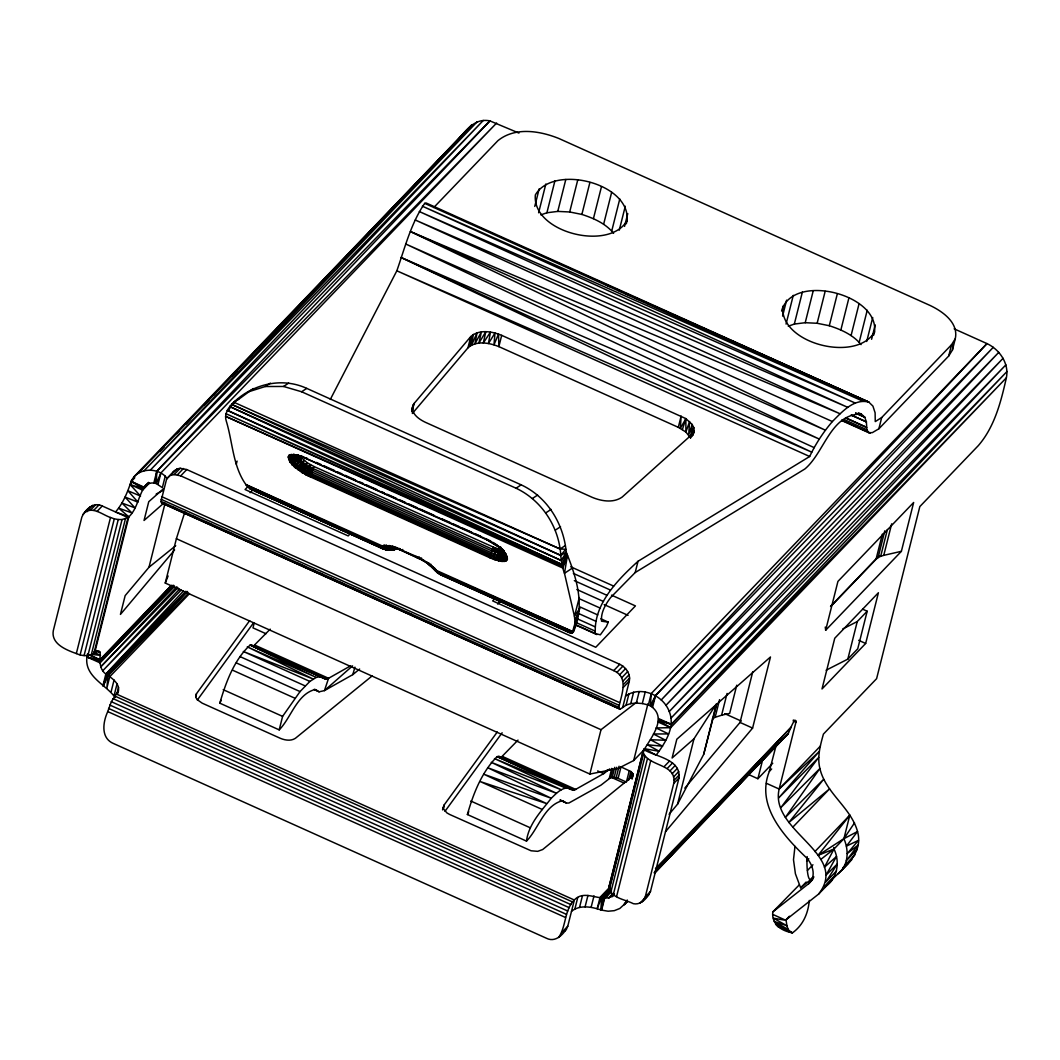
<?xml version="1.0" encoding="UTF-8"?>
<svg xmlns="http://www.w3.org/2000/svg" width="1060" height="1060" viewBox="0 0 1060 1060"><rect width="100%" height="100%" fill="white"/><g stroke="black" fill="none" stroke-linecap="round" stroke-linejoin="round"><path stroke-width="1.5" d="M627.242 900.006L624.194 904.856L627.6 901.292L619.795 908.486L614.323 910.659L608.135 911.229L601.232 910.05L601.232 897.688L610.348 888.094M248.212 391.895L265.265 386.516L283.55 386.463L301.623 391.763L516.061 488.223C541.965 500.439 559.07 527.019 560.793 555.427C561.27 561.522 562.317 567.564 564.476 573.301L574.454 616.324L575.249 624.896L577.912 613.634L572.069 633.323L440.483 574.706L434.467 568.107L426.014 561.615L440.483 574.706L570.426 633.178L572.069 633.323L573.354 631.892C585.544 605.684 576.428 577.382 566.252 552.114C563.615 523.812 547.45 497.021 521.175 484.844L306.738 388.384C281.125 376.512 250.756 384.462 231.663 404.39C227.569 408.908 224.071 414.95 226.31 421.191C232.961 442.987 232.816 468.162 247.536 486.739L381.905 547.079L388.636 548.033L391.816 547.49L383.906 545.357L386.953 546.947L397.195 548.404C392.677 550.975 386.251 550.869 382.024 548.007L382.382 545.993L383.906 545.357L392.505 546.298L416.527 556.513L420.343 559.11L421.535 557.997M294.07 455.23L293.752 454.475L303.703 456.873L294.07 455.23L290.917 455.906L290.003 457.642L291.5 462.359L293.819 465.208L306.512 474.27L489.707 556.831C499.273 562.939 513.57 560.872 500.996 548.55L485.374 538.838C493.841 543.542 506.442 548.656 507.342 559.587L504.653 561.363L501.99 561.402L494.477 559.614L494.145 555.652L496.027 548.298L314.051 466.546L307.175 462.756L300.099 456.396C298.589 460.332 294.163 463.75 289.87 462.027L288.28 457.046L289.287 455.151L293.752 454.475L301.265 456.264L490.753 541.037M160.974 501.406L166.672 478.828L177.179 468.917L180.2 468.281L186.759 469.553L619.769 664.315C625.983 667.217 630.766 674.147 629.309 681.156L622.684 707.524L619.994 709.219L162.114 503.261L160.974 501.406L618.855 707.365L619.994 709.219M600.861 618.801L608.268 622.127L606.452 626.42L600.344 634.821L595.336 633.562C593.441 604.001 617.993 579.582 638.027 561.27L809.668 456.502C815.604 443.888 823.315 432.135 832.378 421.549C841.865 412.035 853.87 398.229 868.816 402.098L872.923 406.099L875.11 412.804L875.255 421.589L881.695 417.534L951.549 344.725L955.272 338.736C958.783 322.743 942.711 311.481 930.15 305.492L558.991 138.542C539.977 130.857 515.041 126.67 497.908 140.675L433.778 207.508M618.855 707.365C621.16 695.228 629.454 677.433 613.727 670.622L180.717 475.847L174.145 474.575L171.137 475.225M809.297 900.39C808.21 913.177 803.175 925.208 792.429 932.879C786.997 931.488 786.706 924.293 786.056 919.749L818.612 894.083C850.12 853.883 769.255 831.358 779.153 789.038L795.941 722.191C795.503 714.281 788.494 733.719 788.242 733.613L654.947 872.751L778.716 743.113M518.95 133.083L489.919 120.893L156.814 471.197L156.244 483.546L162.352 487.653L165.227 476.192C155.648 466.85 136.833 468.387 131.201 481.359C127.505 492.224 123.185 503.222 115.54 511.967L128.843 516.816C138.993 507.316 138.303 491.363 148.585 482.353M299.98 455.813L297.105 455.031C305.585 457.854 290.837 452.474 291.911 458.49C294.084 467.036 303.345 471.091 310.487 474.906L494.092 557.268L494.304 558.66L498.65 560.846C495.947 557.361 496.981 551.664 501.062 549.663L500.572 557.004L501.99 561.402L500.174 558.686L499.71 555.135L500.055 553.346L503.156 549.782L498.465 549.093L495.788 550.551L494.265 553.85L494.039 558.567M771.654 768.977L769.361 771.362C755.647 805.375 783.698 836.075 806.342 857.659C812.808 864.351 816.69 876.739 808.608 883.709L772.767 911.944C771.481 923.446 780.438 930.494 791.158 932.548L777.285 926.201L789.965 931.753L775.562 924.32L788.282 929.514L774.237 921.458L786.917 925.751L773.416 918.172L786.096 920.411L772.965 914.502M391.286 550.219L391.604 547.914L392.531 547.53L388.636 548.033L386.953 546.947L382.024 548.007L249.855 488.62L247.536 486.739L385.469 549.623L391.286 550.219L394.002 548.749M117.633 693.717C121.608 684.561 112.506 678.4 105.854 674.054C98.686 668.86 100.037 659.929 100.17 652.43L99.004 650.999L97.122 651.184C91.637 656.643 83.051 656.643 76.333 653.569C66.515 650.032 50.88 644.029 53.305 630.66L81.832 517.148C85.145 509.635 93.505 501.459 102.25 505.991L128.008 517.572L128.843 516.816L118.654 508.137L131.864 512.881L121.913 503.036L134.964 507.859L125.067 497.087L137.932 502.122L127.849 490.727L140.543 496.067L130.062 484.5L132.354 482.101M854.519 822.865L843.919 838.672L833.995 849.02C840.196 861.806 837.599 878.992 824.905 886.743C838.884 870.83 864.417 856.467 857.54 831.504C850.822 807.322 825.647 793.198 819.883 768.5C817.035 756.84 820.308 745.286 823.421 734.09L876.607 678.665L919.828 506.587L978.367 445.571C994.717 426.663 1000.998 401.608 1006.364 377.81C1009.332 363.58 999.606 349.495 986.979 343.599L651.251 693.531L650.363 705.814C668.754 718.017 650.045 738.595 642.983 751.686L608.798 887.75C611.289 898.191 625.215 899.45 633.35 903.69C641.287 905.359 647.382 897.727 650.482 891.473L678.996 777.96C681.169 759.039 655.093 756.615 643.698 749.539L608.798 887.75M310.54 464.797L306.221 474.999L489.76 557.732L494.477 559.614L494.304 558.66M506.455 560.727C503.156 558.7 501.777 553.837 504.308 550.683L502.652 553.121L502.665 556.712L504.375 559.918L506.455 560.727L503.818 555.798L503.792 550.975C504.719 558.487 494.291 553.996 490.833 552.472L311.441 471.779C305.426 468.427 293.938 463.617 296.018 455.389L292.666 456.197L289.287 455.151L290.228 456.648L295.462 455.985M503.858 551.558L503.924 555.559L507.342 559.587L505.739 558.832M571.499 911.348C579.873 904.445 591.798 906.843 601.232 910.05L602.371 897.979L610.388 889.685M627.096 220.586C630.607 183.035 553.254 163.743 535.353 194.947C531.855 232.484 609.195 251.79 627.096 220.586L626.301 223.779M782.797 306.247C779.285 343.784 856.639 363.09 874.54 331.886C879.217 293.739 792.297 272.221 781.591 311.044M841.587 420.489L868.723 432.692L872.367 432.626L878.859 428.796L948.713 356.001L952.437 350.012L952.98 344.54M503.778 552.088L500.055 553.346L491.548 550.789L312.157 470.097C306.168 466.718 296.469 463.127 297.794 454.819M503.156 552.87L503.301 551.491L498.889 551.425L492.37 549.186L312.978 468.493L303.107 462.518L298.218 456.621L294.11 459.934L288.797 459.682M642.174 901.808L645.249 896.919L673.762 783.406C677.194 763.094 647.408 766.976 642.983 751.686M794.987 846.37L793.49 859.713L795.411 873.784L800.631 887.79L813.841 877.11M412.34 413.493L467.964 347.839C476.298 340.247 489.349 342.817 498.863 346.62L678.307 427.326L685.886 432.016L690.55 437.912L692.154 424.464L685.873 418.62L501.698 335.344C492.105 331.396 479.239 329.103 470.786 336.563L414.102 403.476L411.625 410.18M810.224 880.038L813.524 876.594C806.779 889.287 806.514 859.673 807.19 856.599M115.195 697.546C105.284 683.687 82.15 675.922 87.49 653.967M501.446 551.743L501.83 556.924L504.653 561.363L504.375 559.918M308.327 476.086L310.752 469.434L312.978 468.493L314.051 466.546M155.065 483.201L156.814 471.197L496.623 123.039L160.895 472.959L156.244 483.546C151.938 482.075 146.704 483.307 144.001 487.123L131.201 481.359L134.62 477.782L131.201 481.359L143.166 488.713L148.903 482.737L143.166 488.713L130.062 484.5L142.623 490.144L149.5 482.989M291.593 462.505L291.964 464.664L293.819 465.208L294.76 467.327L297.065 468.123L302.166 472.68L305.598 473.78L306.221 474.999L294.76 467.327L289.87 462.027L293.223 462.266L297.913 459.669L296.76 455.137L293.713 456.9L288.399 456.29L290.228 456.648M382.753 548.736L249.855 488.62L382.753 548.736L385.283 549.08L382.289 547.715L388.132 549.994L388.636 548.033L391.604 547.914M412.738 405.794C410.829 413.744 419.137 419.336 425.325 422.277L592.209 497.339C601.524 501.221 613.395 503.222 622.167 497.074L693.518 433.05L693.704 427.498L692.154 424.464L688.695 434.878L689.596 421.522L685.886 432.016L685.873 418.62L680.387 428.346L681.143 416.063L678.307 427.326M493.033 543.078L494.887 544.442L493.138 542.428M394.452 547.119L394.479 549.636L396.519 548.683M426.889 563.045L423.576 560.051M692.101 436.428L693.704 427.498L690.55 437.912M625.572 696.076C640.532 685.356 663.123 694.949 669.258 711.551C675.617 727.094 665.137 743.033 656.167 755.144L644.334 748.691L643.539 751.885M629.282 770.633L626.407 782.081L618.126 778.358L621.001 766.91L630.859 771.508L632.873 773.694L632.939 775.88L542.667 849.55L537.712 851.339L531.1 850.783L449.745 814.504L446.936 812.927L443.57 808.992L443.994 805.163L497.272 731.983M76.333 653.569L110.505 517.505C102.688 514.908 93.28 506.402 84.893 512.258M80.109 654.894L114.294 518.83L110.505 517.505M84.071 655.597L118.256 519.533L122.059 519.546L128.008 517.572L93.836 653.636M87.887 655.61L122.059 519.546M91.239 654.947L125.411 518.883M94.645 652.973L128.843 516.816M183.367 591.122L105.854 674.054L102.899 685.833L106.914 674.889L185.858 592.288M153.846 482.989L156.814 471.197M158.019 484.407L160.895 472.959M111.194 691.465L114.069 680.003M118.349 690.855L111.353 701.72L107.696 711.75C102.913 722.059 100.554 738.118 113.486 743.51L546.496 938.272C555.678 942.989 564.225 933.913 567.749 926.268L574.374 899.9C585.995 887.723 603.378 905.306 614.442 894.242M114.228 695.069L117.103 683.62M116.759 694.486L118.561 687.331M174.608 549.954L120.443 614.416L125.159 595.627L148.983 567.272L165.069 503.248M645.05 748.691L633.681 760.55L618.232 768.407L589.864 774.052L165.254 583.053L176.384 538.718L184.877 511.927M195.702 696.672L196.418 693.797L249.683 620.617M359.658 669.045L352.794 674.624L324.453 690.603L319.113 691.809L315.178 689.477C296.84 694.101 291.182 717.739 279.204 729.876L219.804 703.164C225.793 682.627 234.075 659.823 250.16 645.036L325.354 679.023L328.56 678.294L350.714 665.773M254.122 623.373L252.982 627.878L265.981 633.721M279.204 729.876L282.596 716.374L300.046 691.584L309.865 681.421L316.264 677.406L320.676 676.585L250.16 645.036L316.264 677.406L247.285 646.852L313.164 679.023L243.323 651.489L309.865 681.421M414.102 403.476L411.982 411.929L413.32 404.575L411.744 410.313M467.964 347.839L470.786 336.563L469.514 346.382L473.317 334.443L471.62 345.096L477.079 332.787L474.893 343.877L481.399 331.912L478.868 343.149L485.825 331.714L483.307 343.003L490.449 332.098L488.461 343.506L495.007 333.012L493.973 344.792L498.518 334.072L498.863 346.62L501.698 335.344M534.757 206.409L539.169 188.839M538.612 212.769L545.834 184.029M540.838 214.902L546.894 212.769L554.923 180.836M546.894 212.769L557.772 211.404L565.801 179.471M557.772 211.404L569.697 211.973L577.726 180.028M613.594 233.319C605.724 223.474 593.587 218.227 581.874 214.425L589.89 182.492M442.563 809.84L443.279 806.978M442.921 809.456L443.994 805.163M593.441 218.598L601.471 186.666M603.643 224.216L611.66 192.284M611.766 230.894L619.782 198.949M618.126 778.358L614.164 777.338L610.533 777.722L601.02 785.115L568.902 803.016L566.424 803.056L562.476 800.711C544.138 805.335 538.48 828.973 526.489 841.11L467.394 814.53C473.158 793.98 481.743 771.958 497.113 756.615L498.836 756.389L574.149 790.243L603.67 773.628L609.765 768.884M619.265 230.179L625.281 206.223M624.565 226.376L627.772 213.603M428.214 563.244L437.886 572.069L573.354 631.892L577.912 613.634M526.489 841.11C528.622 824.084 541.117 811.324 551.253 798.273C556.116 793.649 561.615 787.302 569.008 788.004L574.149 790.243M608.268 622.127L601.55 621.2C600.649 612.614 605.618 604.107 610.692 597.469L635.192 572.546L638.027 561.27M589.864 774.052L601.007 729.704L636.994 701.945M558.62 937.464C566.345 926.413 564.158 910.05 574.374 899.9M603.962 773.403L607.367 769.851M574.878 908.95L577.753 897.502M622.684 707.524L626.102 705.152L628.977 693.704M609.248 778.424L611.766 768.394M610.533 777.722L612.68 769.136M579.529 907.413L582.404 895.965M612.216 777.351L614.734 767.321M626.102 705.152L630.74 703.628L633.615 692.18M614.164 777.338L616.668 767.308M616.191 777.682L619.067 766.234M585.08 906.87L587.956 895.408M630.74 703.628L636.292 703.085L639.167 691.624M591.122 907.333L593.997 895.885M636.292 703.085L642.32 703.535L645.195 692.087M628.699 780.094L630.859 771.508M633.681 760.55L647.965 703.681M954.159 328.839L986.979 343.599L655.544 695.532L650.363 705.814L648.375 704.979L651.251 693.531M630.647 778.279L632.091 772.554M631.8 777.987L632.873 773.694M632.091 779.126L633.164 774.833M601.232 910.05L604.173 898.323L611.024 891.155M601.63 910.169L604.597 898.39L611.421 891.208L604.597 898.39M652.589 707.325L655.544 695.532L993.286 347.309L661.215 699.958L998.785 352.331L665.879 705.404L1003.078 358.307L669.258 711.551L1005.874 364.852L671.126 718.004L1007 371.503L671.377 724.338L658.472 720.495L670.702 727.677L1006.364 377.81L671.377 724.338L658.565 719.541M610.547 883.245L619.398 848M620.193 844.793L622.617 835.187M623.413 831.981L625.837 822.374M626.632 819.168L631.058 801.546M631.866 798.339L634.277 788.733M635.086 785.526L637.497 775.92M638.305 772.713L639.511 767.904M641.525 759.901L642.731 755.091M609.235 890.122L643.407 754.058M610.772 892.507L644.944 756.442M613.289 894.719L647.461 758.655M616.575 896.574L650.747 760.51M782.585 316.105L786.599 300.139M786.056 324.069L793.278 295.329M788.282 326.202L794.337 324.069L802.354 292.136M677.539 804.222L693.982 738.793L716.335 703.972L703.681 754.375L677.539 804.222L669.085 814.279M794.337 324.069L805.216 322.704L813.232 290.771M716.745 703.986L703.681 754.375M712.32 718.945L715.129 717.315L719.568 699.653M805.216 322.704L817.141 323.273L825.157 291.328M715.129 717.315L721.595 715.222L727.067 693.439M736.753 685.21L729.678 713.393L721.595 715.222M861.038 344.619C853.167 334.774 841.017 329.527 829.304 325.725L837.334 293.792M684.8 788.15L740.039 722.43L752.732 671.855M840.885 329.898L848.901 297.966M665.508 831.716L752.6 728.087L770.474 656.975L676.823 739.217L672.106 758.006L693.982 738.793M851.087 335.517L859.103 303.584M859.21 342.194L867.226 310.249M866.709 341.479L872.724 317.523M747.525 774.065L757.887 778.729L763.081 758.072M871.612 339.279L875.215 324.903M873.731 335.079L874.54 331.886M775.88 746.346L769.361 771.362M825.66 630.25L837.93 581.397L913.654 502.48L901.384 551.319L825.66 630.25L825.263 627.083M878.859 428.796L881.695 417.534M826.124 670.198L847.814 659.135L857.249 621.558L867.173 611.222L862.681 609.195M830.788 606.452L876.037 559.283L882.37 534.068M876.037 559.283L878.077 557.626L884.795 530.835M878.077 557.626L880.674 556.301L887.405 529.51M867.173 611.222L857.739 648.799L847.814 659.135M880.674 556.301L883.762 555.347L891.672 523.839M865.662 643.46L878.409 592.739L834.75 638.239L822.017 688.96L865.662 643.46L858.679 640.319M948.713 356.001L951.549 344.725M952.437 350.012L955.272 338.736M814.928 851.551L849.802 815.206L843.919 838.672C848.265 848.623 848.742 861.104 841.826 870.021M236.287 464.214L237.095 461.087M579.29 597.575L574.454 616.324L579.82 608.255L578.389 612.296M352.794 674.624L354.954 667.137M668.197 312.567L868.816 402.098L426.186 203.003L424.689 203.361C410.882 223.501 404.854 247.974 396.837 270.803L330.309 399.434M682.401 429.499L685.873 418.62M106.914 674.889L103.284 686.072L107.987 675.657L187.54 591.48M507.369 557.997L504.706 555.824L503.208 550.869C508.853 558.461 493.483 558.66 494.464 553.916M651.516 706.503L655.544 695.532M196.418 693.797L195.981 697.626L197.24 699.666L202.155 703.138L280.569 738.409C285.193 740.291 290.957 741.218 295.369 738.317L372.126 675.935M165.254 583.053L168.103 575.964M422.198 559.773L392.505 546.298L422.118 560.077L422.397 559.362M87.052 511.702L90.126 506.812M489.76 557.732L492.37 549.186L496.027 548.298L498.465 549.093L498.889 551.425L497.67 556.646L498.65 560.846M562.37 566.438L225.965 413.705L561.946 564.476L567.418 555.519L562.86 568.054L225.594 416.355L562.37 566.438L567.418 555.519L564.476 573.301L572.44 568.054M219.804 703.164L221.169 700.342M467.394 814.53L468.758 811.695M312.978 468.493L310.368 477.04M849.802 815.206L818.055 855.34L833.995 849.02L824.442 867.239L836.486 856.48L826.111 875.043L837.334 863.926L825.767 882.132L836.472 870.976M305.598 473.78L309.454 466.744L306.459 467.076L302.166 472.68M301.769 458.41L298.39 463.127L293.819 465.208M304.18 460.57L300.96 465.433L297.065 468.123M307.175 462.756L301.08 471.037M493.443 547.238L492.37 549.186L494.834 552.114M493.576 543.197L490.449 541.581M197.412 699.931L253.592 622.75M445.001 811.297L502.135 732.778M489.985 540.613L489.455 541.209L490.369 541.7M306.459 467.076L306.088 464.704L303.73 465.247L298.244 470.057M422.118 560.077L428.16 563.072M501.897 553.32L503.301 551.491M609.513 885.603L610.136 884.848M297.913 459.669L299.026 458.344L299.37 461.511L298.072 462.796L294.998 464.492L291.964 464.664M303.73 465.247L303.107 462.518L297.343 466.718L294.76 467.327M172.714 472.522L177.179 468.917M564.675 931.157L566.596 928.997M649.329 894.203L639.63 903.266M500.638 757.874L518.009 740.105M659.293 866.312L661.546 863.9M271.135 654.63L253.048 646.507L270.221 629.136M179.604 589.068L102.793 670.728L181.207 590.036M812.98 879.058L808.608 883.709L811.96 880.211M613.064 893.447L608.533 898.217L613.117 893.461M655.703 870.008L791.158 727.213L655.491 868.63M174.661 586.352L99.878 662.792L87.079 657.028L99.878 661.308L171.786 585.703M176.874 586.71L100.726 666.846L177.948 587.664M159.742 451.507L164.313 446.737M176.874 433.593L179.166 431.208M186.017 424.04L190.575 419.27M204.288 404.933L208.846 400.163M213.418 395.38L215.71 392.995M231.69 376.274L237.4 370.311M249.961 357.167L252.24 354.782M259.104 347.614L267.094 339.266M276.223 329.713L281.933 323.737M285.365 320.16L292.215 312.991M294.494 310.606L296.787 308.208M303.637 301.053L317.337 286.717M321.909 281.947L326.467 277.163M331.038 272.394L342.459 260.442M349.31 253.287L371.013 230.59M375.571 225.82L400.707 199.545M402.985 197.16L418.978 180.439M421.257 178.053L445.24 152.971M447.519 150.586C460.716 140.529 469.739 116.706 489.919 120.893L150.308 470.15L483.281 120.456L144.12 470.719L477.159 121.754L138.661 472.892L471.978 124.696L134.249 476.51M87.079 657.028L99.945 660.433L171.826 585.213M783.26 738.356L780.981 740.728L788.242 733.613L654.841 871.479M82.985 514.418L88.205 508.972M87.45 510.801L92.684 505.355M90.458 510.165L95.691 504.719M93.73 510.377L98.951 504.931M97.03 511.437L102.25 505.991M166.672 478.828L174.635 470.362M174.145 474.575L180.2 468.281M177.417 474.8L183.459 468.493M180.717 475.847L186.759 469.553M248.477 485.997L245.072 489.534L348.17 535.909L350.436 533.551M250.133 492.714L253.539 489.163M170.753 585.942L100.064 659.611L88.894 654.59M99.878 662.792L173.919 585.465M189.488 593.613L109.71 676.77L106.835 688.218L107.987 675.657L188.627 593.057M494.914 598.529L492.648 600.901L595.746 647.276L635.43 605.909L611.527 595.15M497.697 604.081L501.102 600.53M613.727 670.622L619.769 664.315M616.827 672.451L622.883 666.144M619.53 674.915L625.572 668.608M621.637 677.857L627.692 671.55M623.028 681.076L629.07 674.769M623.572 684.349L629.627 678.055M623.267 687.463L629.309 681.156M664.222 766.565L669.456 761.12M667.336 768.394L672.557 762.948M670.026 770.858L675.26 765.413M830.537 606.399L879.296 555.586M672.146 773.8L677.366 768.354M673.524 777.02L678.745 771.574M674.081 780.292L679.301 774.847M673.762 783.406L678.996 777.96M561.694 932.575L567.749 926.268M610.322 886.65L600.066 897.33L597.191 908.791L601.232 897.688L610.454 888.227M757.887 778.729L772.74 763.253M645.249 896.919L650.482 891.473M766.367 783.287L779.153 789.038L820.427 746.028M792.708 827.264L829.556 788.865L788.786 822.547L823.66 779.285L785.354 817.432L819.883 768.5L780.809 807.667L818.704 757.449L778.716 797.915L819.194 751.54L779.153 789.038M806.607 861.078L808.806 858.772M807.428 870.512L812.94 864.774M772.767 911.944L799.253 884.888M800.631 887.79L806.143 882.039M786.056 919.749L789.435 916.224M857.103 849.471L846.397 860.64L858.096 845.058L847.245 853.578L858.481 840.341L846.41 846.145L857.54 831.504L843.919 838.672L818.055 855.34M844.581 865.636L854.943 854.837M818.612 894.083L831.901 880.356M838.208 873.678L851.816 859.62M624.366 903.729L626.645 901.344M654.086 872.791L657.518 869.226M659.797 866.841L676.942 848.994M682.667 843.044L704.383 820.44M708.954 815.683L722.668 801.413M726.1 797.835L751.249 771.667M755.82 766.91L778.689 743.113M824.322 886.743L834.657 875.971M99.878 661.308L173.297 585.292M105.854 674.054L185.898 591.268M237.798 399.925L253.34 388.517M229.662 408.206L227.37 410.366L561.946 564.476L566.782 554.022L561.376 560.581L227.37 410.366L229.728 408.365M352.583 665.865L324.453 690.603L328.56 678.294L255.089 645.249M163.545 488.7L148.758 501.698L144.041 520.473L164.274 502.692M299.37 461.511L300.695 460.358L301.305 463.352M842.779 867.796L847.867 863.608M296.747 456.237L293.7 458.145L288.373 457.88M148.983 567.272L175.721 545.688M233.332 403.794L229.848 406.589L561.376 560.581L566.252 552.114L560.793 555.427L229.848 406.589L233.187 404.31M820.798 859.435L833.995 849.02M296.681 455.667L291.818 457.787L288.28 457.046M424.026 560.859L420.396 558.408L423.682 560.978M235.346 401.714L231.663 404.39L560.793 555.427L565.695 549.239L560.104 548.987L231.663 404.39L234.247 402.694M565.218 545.608L560.104 548.987L233.756 402.19L238.871 398.825M265.265 386.516L270.38 383.137M283.55 386.463L288.665 383.097M301.623 391.763L306.738 388.384M516.061 488.223L521.175 484.844M532.491 498.438L537.606 495.06M545.953 512.775L551.081 509.396M555.413 530.079L560.528 526.701M635.192 572.546L804.898 468.957C824.627 452.368 830.537 413.705 861.356 414.102L864.708 417.163L866.391 421.867L866.855 429.724L868.723 432.692M305.982 458.145L307.373 458.344M401.515 550.233L397.288 548.722L401.515 550.233L402.8 549.491M419.296 556.911L418.011 557.653L416.527 556.513L422.291 559.852M233.756 402.19L236.446 400.68M156.165 494.079L163.24 490.25M842.793 628.938L857.249 621.558M396.798 548.417L393.697 549.862L388.331 549.901L382.382 545.993L245.695 484.513L381.905 547.079M440.483 574.706L441.517 574.255L437.555 572.864L430.055 564.847M296.535 455.124C287.816 461.352 305.187 470.918 310.871 473.423L493.933 555.586M388.636 548.033L391.325 549.53L396.493 548.802M162.114 503.261L163.266 502.891M295.806 455.535L289.287 455.151M396.506 547.41L393.459 547.662L389.073 545.489M883.762 555.347L901.384 551.319M391.312 547.053L385.469 547.41L385.469 549.623L386.582 549.583L382.024 548.007M386.953 546.947L387.894 546.801M390.226 547.622L393.207 547.424M291.593 455.561L291.089 454.515L294.19 455.654L297.873 455.495M297.065 455.455L291.089 454.515M394.108 547.662L400.057 548.855L398.838 548.417M391.325 549.53L394.479 549.636M494.583 543.356L497.498 545.82M387.708 546.735L386.158 545.171L388.689 546.721L394.214 547.728M393.856 547.702L388.689 546.721M92.379 654.497L100.528 655.371L93.545 652.125M388.331 549.901L390.796 550.233M397.288 548.722L400.031 549.093L400.574 550.1L398.613 549.133M114.294 518.83L118.256 519.533M644.334 748.691L659.293 751.315L647.355 744.756L662.553 746.227L650.456 739.734L665.707 740.264L653.424 733.997L668.489 733.917L656.047 727.942L670.702 727.677L658.127 722.019M569.697 211.973L581.874 214.425M817.141 323.273L829.304 325.725M391.18 546.986L397.46 548.643M642.32 703.535L648.375 704.979M95.599 651.343L100.17 652.43L95.957 650.469M296.442 455.628L293.752 454.475M302.762 457.125L297.105 455.031M260.098 492.701L255.844 491.548L364.203 539.712M494.092 557.268C502.586 561.628 509.25 556.619 501.062 548.643L505.872 553.85L503.301 551.902M421.045 558.633L417.07 557.52L420.317 558.779M784.016 928.454L779.537 926.996L792.429 932.879L788.362 930.296M430.042 565.457L434.467 568.107L430.042 565.457L428.796 562.833M501.897 560.25L504.653 561.363M306.738 458.715L301.265 456.264L301.663 456.82M504.375 552.975L503.778 551.213L501.248 549.438L500.585 546.907M809.668 456.502L396.837 270.803L811.774 452.183L401.091 257.5L819.274 439.065L405.781 244.025L825.382 430.214L410.485 231.57L839.984 413.731L415.295 220.029L847.775 407.371L419.309 211.549L855.235 403.052L422.37 206.196L862.522 401.011L424.689 203.361L868.816 402.098M569.008 788.004L497.113 756.615L565.563 788.004L494.477 758.576L561.297 789.753L491.27 762.352L556.434 793.251L487.666 767.705L551.253 798.273L483.903 774.264L546.708 803.612L480.193 781.551L542.362 809.522M452.077 579.038L456.608 581.026M367.224 541.05L377.757 545.741M606.36 284.968L610.891 286.982M618.43 290.347L622.949 292.361M625.97 293.713L631.999 296.402M635.019 297.754L644.069 301.795M647.09 303.133L665.19 311.216M858.335 412.751L861.356 414.102M498.452 559.826L501.99 561.402M845.575 417.918L866.709 427.432L845.668 417.786M844.263 419.561L866.855 429.724M841.772 420.184L870.379 433.05M410.485 231.57L832.378 421.549M570.731 566.795L613.634 586.087M573.354 573.394L610.335 590.023M316.423 462.412L320.941 464.452M323.962 465.804L334.51 470.547M337.531 471.912L342.049 473.939M345.07 475.304L355.617 480.048M360.135 482.075L363.156 483.44M366.164 484.791L376.724 489.534M381.242 491.575L384.263 492.926M387.271 494.291L396.321 498.359M399.328 499.71L405.37 502.427M408.378 503.778L417.428 507.846M420.436 509.197L434.004 515.306M441.543 518.698L450.593 522.765M453.6 524.117L459.629 526.833M462.65 528.185L471.7 532.252M474.708 533.617L480.736 536.333M306.26 458.649L485.652 539.341L488.342 539.779L487.414 539.792M574.321 580.642L606.863 595.269M576.825 589.492L603.458 601.471M604.16 604.584L628.063 615.343M579.635 598.86L600.344 608.175M579.992 606.943L597.747 614.933M578.097 613.276L595.852 621.253M575.567 618.02L594.792 626.672M793.331 720.031L796.113 721.29M575.381 622.22L594.62 630.872M793.145 720.933L795.941 722.191M574.626 624.247L595.336 633.562M574.719 624.592L596.899 634.582M573.354 631.892L435.58 570.055L432.228 567.299L432.798 568.187M724.762 713.658L741.271 721.078M740.039 722.43L752.6 728.087M658.565 718.574L671.377 724.338M161.584 496.597L619.477 702.555M161.054 499.3L618.947 705.258M172.303 506.945L176.821 508.985M184.347 512.377L190.376 515.081M193.384 516.432L197.902 518.472M205.441 521.851L211.457 524.567M226.522 531.338L232.551 534.054M247.616 540.825L252.134 542.852M280.754 555.731L286.77 558.434M297.317 563.178L306.353 567.246M312.382 569.962L315.39 571.313M318.397 572.665L322.916 574.706M330.455 578.084L336.484 580.8M339.492 582.152L344.01 584.192M351.536 587.571L360.572 591.639M372.63 597.058L377.148 599.085M384.674 602.477L390.703 605.194M393.71 606.545L398.229 608.572M405.768 611.965L411.783 614.667M426.849 621.452L432.877 624.154M447.943 630.938L452.461 632.966M481.068 645.845L487.096 648.548M491.615 650.575L494.623 651.94M502.162 655.318L506.68 657.359M512.709 660.062L515.716 661.427M530.782 668.197L536.797 670.9M551.862 677.684L560.899 681.752M572.957 687.172L581.993 691.226M585.001 692.591L591.029 695.294M594.037 696.645L598.555 698.686M606.082 702.064L612.11 704.781M161.332 502.745L619.212 708.716M176.384 538.718L601.007 729.704M597.681 770.938L603.67 773.628M610.759 777.099L624.353 783.207M502.705 756.575L575.911 789.501M253.95 646.229L326.825 679.01M501.512 758.072L570.042 788.905L498.836 756.389L500.015 757.41M274.142 655.994L325.354 679.023M505.143 759.887L530.649 771.362M533.657 772.713L563.655 786.215M566.663 787.567L572.665 790.256M314.264 689.331L317.258 690.669M560.077 799.903L564.556 801.903M314.661 689.808L319.113 691.809M560.395 800.34L566.424 803.056M239.944 656.564L305.068 685.86M236.314 662.911L300.046 691.584M232.604 670.198L295.064 698.288M223.196 689.663L282.596 716.374M470.786 801.029L529.881 827.608M116.388 694.035L574.268 899.993M114.745 696.022L572.639 901.981M113.036 698.646L570.916 904.604M111.353 701.72L569.233 907.678M109.816 705.046L567.696 911.004M108.544 708.385L566.424 914.343M107.603 711.512L565.483 917.47M446.035 576.415L449.056 577.779M452.063 579.131L462.624 583.901M467.155 585.955L470.176 587.319M473.197 588.671L483.757 593.441M488.276 595.495L491.297 596.846M494.318 598.211L512.417 606.386M515.438 607.751L568.24 631.601M349.455 532.716L352.437 534.081M367.369 540.905L376.326 544.986M401.091 257.5L814.186 447.651M417.07 557.52L420.343 559.11M430.572 565.762L435.726 571.009L438.562 572.453M88.881 654.683L99.945 660.433M131.201 481.359L143.564 487.892M496.186 544.456L500.996 548.55M500.717 548.285L497.975 545.82L503.778 551.213M422.105 559.985L423.775 560.978M506.945 556.195L504.295 554.022L502.347 549.04M423.496 560.528L427.604 563.151M423.51 560.793L427.1 563.112M507.462 558.832L504.785 556.526L503.632 552.671M426.16 562.237L437.886 572.069L572.069 633.323L437.555 572.864L428.558 564.013M426.372 562.648L431.354 566.371M428.969 564.556L432.149 566.649M434.547 569.538L438.986 573.897M435.726 571.009L431.473 566.332L430.691 564.066M499.989 548.258L498.889 546.589M501.248 549.438L502.135 550.273M165.227 476.192L167.242 478.603M495.788 550.551L497.723 552.962M432.453 566.424L434.229 568.796M498.889 551.425L500.055 553.346M309.454 466.744L310.752 469.434M502.427 549.159L502.692 550.697M833.73 847.417L834.127 849.987M694.141 430.426L693.054 434.918L694.141 430.426M614.204 894.401L611.938 896.787L614.217 894.415M864.708 417.163L855.645 413.135L864.708 417.163M866.391 421.867L851.273 415.123L866.391 421.867M324.241 678.334L251.472 645.103L324.241 678.334"/></g></svg>
